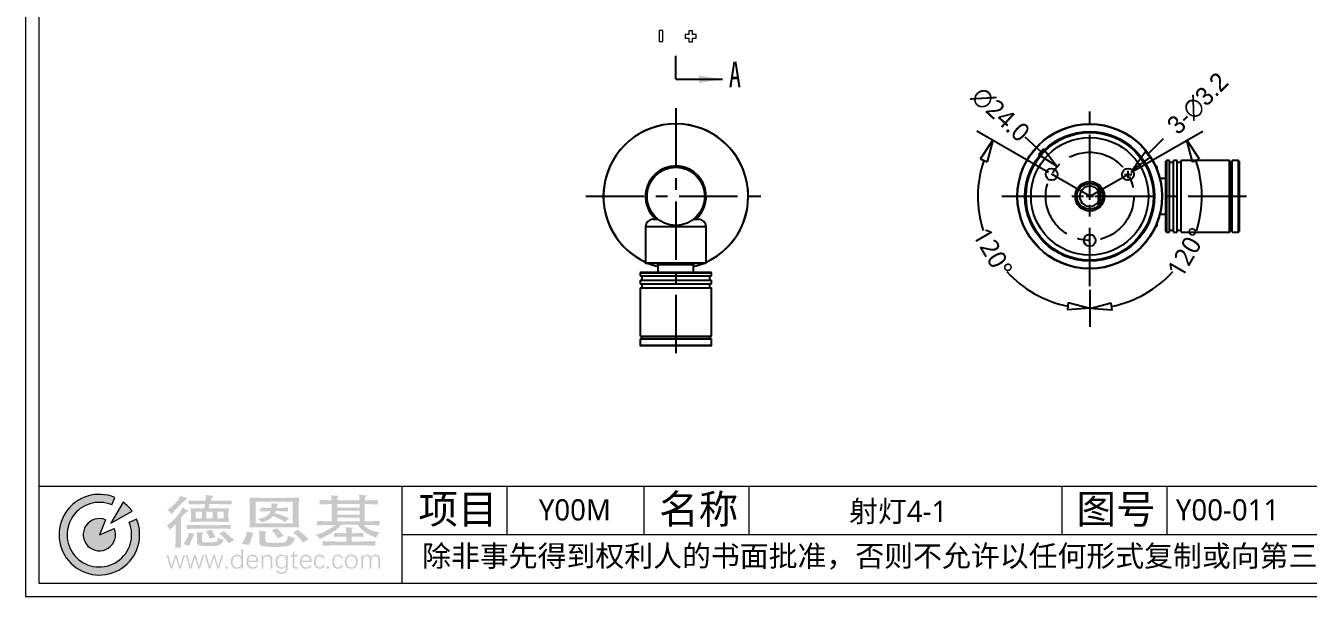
# Model space of a CAD drawing. Header units: millimetres. Extents: x 1051 to 2391, y -75 to 375.
# Drawn here: x 1050.7 to 1400.2, y -75.5 to 79.9 of the extents above; entities that cross this region are included whole.
import ezdxf

# ---------------------------------------------------------------- set-up
doc = ezdxf.new("R2010")
doc.units = ezdxf.units.MM
doc.linetypes.add('CENTER', pattern=[50.8, 31.75, -6.35, 6.35, -6.35])
doc.layers.get('0').update_dxf_attribs({"color": 8, "lineweight": 30})
doc.layers.get('Defpoints').update_dxf_attribs({"color": 6, "lineweight": 9})
for name, color, linetype, lineweight in [('Cable', 140, 'Continuous', 30), ('CenterLine', 1, 'CENTER', 9), ('Dimension', 136, 'Continuous', 9), ('SolidLine', 7, 'Continuous', 30)]:
    doc.layers.add(name, color=color, linetype=linetype, lineweight=lineweight)
doc.styles.add('SLDTEXTSTYLE5', font='TXT', dxfattribs={"width": 0.7})
doc.styles.get("Standard").update_dxf_attribs({"font": ''})
doc.styles.add('微软雅黑-Light', font='')
doc.styles.get('Standard').set_extended_font_data('Microsoft YaHei Light')
doc.styles.get('微软雅黑-Light').set_extended_font_data('Microsoft YaHei Light')
doc.dimstyles.new('DENGTECx1.5', dxfattribs={"dimtxt": 5, "dimasz": 6, "dimexe": 5, "dimexo": 1, "dimgap": 0.5, "dimtad": 0, "dimdec": 1, "dimzin": 0, "dimdsep": 46, "dimtxsty": 'Standard', "dimblk": 'CLOSEDBLANK', "dimcen": 1, "dimadec": 0, "dimazin": 3, "dimtfac": 1, "dimtdec": 1, "dimtofl": 0, "dimtmove": 0, "dimatfit": 3, "dimldrblk": 'CLOSEDBLANK', "dimfxl": 1, "dimtolj": 1, "dimtzin": 0, "dimarcsym": 0})

# ---------------------------------------------------------------- blocks, each defined once
blk = doc.blocks.new('LOGO_CN')
at = {"layer": 'Cable'}
h = blk.add_hatch(color=136, dxfattribs=at)
h.paths.add_polyline_path([(8.97, 6.5, 0.079193), (6.5, 8.97), (3.13, 3.13)], flags=17)
h.paths.add_polyline_path([(1.7, 4.1, 5.027339), (4.1, 1.7), (0, 0)], flags=17)
h.paths.add_polyline_path([(4.24, 10.24, 5.027339), (10.24, 4.24), (8.19, 3.39, -5.027339), (3.39, 8.19)])
at = {"layer": 'Cable', "lineweight": 0}
h = blk.add_hatch(color=136, dxfattribs=at)
edge = h.paths.add_edge_path()
edge.add_spline(control_points=[(21.94, 7.86), (21.17, 7.09), (20.24, 6.15), (19.81, 5.68), (19.51, 6.2), (19.22, 6.49), (18.7, 6.76), (20.4, 7.89), (21.84, 9.52), (22.22, 10.71), (22.83, 10.44), (23.58, 10.18), (23.95, 10.1), (24.33, 10.02), (24.29, 9.94), (23.99, 9.8), (23.85, 9.73), (23.66, 9.57), (21.94, 7.86)], knot_values=[0, 0, 0, 0, 1, 1, 1, 2, 2, 2, 3, 3, 3, 4, 4, 4, 5, 5, 5, 6, 6, 6, 6], degree=3, periodic=0)
h = blk.add_hatch(color=136, dxfattribs=at)
h.paths.add_polyline_path([(32.4, 6.3), (32.4, 4.46), (34.13, 4.46), (34.13, 6.3)], flags=16)
h.paths.add_polyline_path([(29.42, 6.3), (29.42, 4.46), (31.13, 4.46), (31.13, 6.3)], flags=16)
h.paths.add_polyline_path([(26.46, 6.3), (26.46, 4.46), (28.19, 4.46), (28.19, 6.3)], flags=16)
edge = h.paths.add_edge_path()
edge.add_spline(control_points=[(30.05, 7.2), (32.77, 7.18), (33.44, 7.2), (35.55, 7.3), (35.49, 6.67), (35.47, 5.97), (35.47, 5.38), (35.47, 4.78), (35.49, 4.09), (35.55, 3.46), (33.5, 3.56), (32.91, 3.56), (30.32, 3.56), (27.72, 3.56), (27.13, 3.56), (25.08, 3.46), (25.14, 4.09), (25.16, 4.78), (25.16, 5.38), (25.16, 5.97), (25.14, 6.67), (25.08, 7.3), (26.64, 7.22), (27.35, 7.2), (28.75, 7.2), (28.86, 7.62), (28.96, 8.02), (29.02, 8.39), (26.48, 8.38), (25.53, 8.34), (24.52, 8.3), (24.52, 8.3), (24.52, 9.42), (24.52, 9.42), (25.51, 9.36), (26.46, 9.34), (29.16, 9.33), (29.22, 10.01), (29.22, 10.57), (29.12, 10.97), (29.81, 10.81), (30.64, 10.7), (31.02, 10.71), (31.41, 10.73), (31.49, 10.6), (31.15, 10.42), (30.98, 10.34), (30.88, 10.17), (30.62, 9.33), (34.11, 9.33), (35.22, 9.34), (36.32, 9.39), (36.32, 9.39), (36.32, 8.3), (36.32, 8.3), (35.2, 8.36), (34.05, 8.39), (30.32, 8.39), (30.19, 7.94), (30.11, 7.57), (30.05, 7.2)], knot_values=[0, 0, 0, 0, 1, 1, 1, 2, 2, 2, 3, 3, 3, 4, 4, 4, 5, 5, 5, 6, 6, 6, 7, 7, 7, 8, 8, 8, 9, 9, 9, 10, 10, 10, 11, 11, 11, 12, 12, 12, 13, 13, 13, 14, 14, 14, 15, 15, 15, 16, 16, 16, 17, 17, 17, 18, 18, 18, 19, 19, 19, 20, 20, 20, 20], degree=3, periodic=0)
h.paths.add_polyline_path([(53.07, 9.05), (42.99, 9.05), (42.99, 3.09), (53.07, 3.09)], flags=16)
edge = h.paths.add_edge_path()
edge.add_spline(control_points=[(47.96, 2.04), (44.59, 2.04), (42.62, 2.02), (41.23, 1.99), (41.31, 2.48), (41.33, 3.07), (41.33, 3.73), (41.33, 3.73), (41.33, 8.44), (41.33, 8.44), (41.33, 9.12), (41.31, 9.7), (41.23, 10.2), (42.49, 10.13), (45.36, 10.1), (47.92, 10.1), (50.62, 10.1), (53.8, 10.15), (54.9, 10.2), (54.83, 9.7), (54.79, 9.09), (54.79, 8.44), (54.79, 8.44), (54.79, 3.72), (54.79, 3.72), (54.79, 2.96), (54.83, 2.46), (54.9, 1.98), (53.46, 2.02), (50.8, 2.04), (47.96, 2.04)], knot_values=[0, 0, 0, 0, 1, 1, 1, 2, 2, 2, 3, 3, 3, 4, 4, 4, 5, 5, 5, 6, 6, 6, 7, 7, 7, 8, 8, 8, 9, 9, 9, 10, 10, 10, 10], degree=3, periodic=0)
h.paths.add_polyline_path([(65.36, 3.65), (71.48, 3.65), (71.48, 4.7), (65.36, 4.7)], flags=17)
h.paths.add_polyline_path([(65.36, 6.6), (65.36, 5.52), (71.48, 5.52), (71.48, 6.6)], flags=17)
h.paths.add_polyline_path([(71.48, 7.43), (71.48, 8.41), (65.36, 8.41), (65.36, 7.43)], flags=17)
edge = h.paths.add_edge_path()
edge.add_spline(control_points=[(60.55, -1.17), (60.33, -0.65), (59.86, -0.26), (59.24, -0.09), (61.28, 0.4), (63.07, 1.35), (64.95, 2.7), (62.12, 2.69), (60.96, 2.62), (59.84, 2.54), (59.84, 2.54), (59.84, 3.8), (59.84, 3.8), (61.12, 3.72), (62.46, 3.67), (63.86, 3.65), (63.86, 3.65), (63.86, 8.41), (63.86, 8.41), (62.72, 8.39), (61.61, 8.36), (60.55, 8.28), (60.55, 8.28), (60.55, 9.57), (60.55, 9.57), (61.61, 9.51), (62.7, 9.46), (63.84, 9.42), (63.82, 10.05), (63.76, 10.44), (63.64, 10.81), (64.26, 10.71), (64.85, 10.67), (65.42, 10.68), (65.72, 10.7), (65.79, 10.57), (65.58, 10.42), (65.4, 10.28), (65.36, 10.1), (65.36, 9.76), (65.36, 9.76), (65.36, 9.42), (65.36, 9.42), (65.36, 9.42), (71.47, 9.42), (71.47, 9.42), (71.47, 10.18), (71.4, 10.68), (71.32, 10.99), (71.97, 10.89), (72.62, 10.84), (73.19, 10.84), (73.49, 10.84), (73.55, 10.71), (73.35, 10.57), (73.03, 10.38), (72.94, 10.18), (72.94, 9.91), (72.94, 9.91), (72.94, 9.42), (72.94, 9.42), (74.18, 9.44), (75.38, 9.49), (76.51, 9.57), (76.51, 9.57), (76.51, 8.28), (76.51, 8.28), (75.38, 8.36), (74.18, 8.39), (72.94, 8.41), (72.94, 8.41), (72.94, 3.65), (72.94, 3.65), (74.36, 3.67), (75.74, 3.73), (77.04, 3.8), (77.04, 3.8), (77.04, 2.54), (77.04, 2.54), (76.03, 2.62), (74.97, 2.67), (72.56, 2.7), (73.53, 1.64), (74.75, 0.96), (77.1, 0.59), (76.54, 0.19), (76.17, -0.33), (76.07, -0.91), (73.9, 0.01), (71.71, 1.27), (71.08, 2.72), (71.08, 2.72), (66.5, 2.72), (66.5, 2.72), (65.56, 1.48), (63.25, -0.02), (60.55, -1.17)], knot_values=[0, 0, 0, 0, 1, 1, 1, 2, 2, 2, 3, 3, 3, 4, 4, 4, 5, 5, 5, 6, 6, 6, 7, 7, 7, 8, 8, 8, 9, 9, 9, 10, 10, 10, 11, 11, 11, 12, 12, 12, 13, 13, 13, 14, 14, 14, 15, 15, 15, 16, 16, 16, 17, 17, 17, 18, 18, 18, 19, 19, 19, 20, 20, 20, 21, 21, 21, 22, 22, 22, 23, 23, 23, 24, 24, 24, 25, 25, 25, 26, 26, 26, 27, 27, 27, 28, 28, 28, 29, 29, 29, 30, 30, 30, 31, 31, 31, 32, 32, 32, 32], degree=3, periodic=0)
h = blk.add_hatch(color=136, dxfattribs=at)
edge = h.paths.add_edge_path()
edge.add_spline(control_points=[(22.45, -3.54), (22.45, -3.54), (20.78, -3.54), (20.78, -3.54), (20.93, -2.63), (20.97, -1.88), (20.97, -0.94), (20.97, -0.94), (20.97, 2.96), (20.97, 2.96), (20.38, 2.27), (19.89, 1.8), (19.41, 1.33), (19.22, 1.75), (18.84, 2.27), (18.49, 2.54), (19.55, 3.15), (20.78, 4.36), (21.39, 5.14), (22.08, 6.02), (22.51, 6.7), (22.83, 7.52), (23.28, 7.17), (23.81, 6.88), (24.31, 6.73), (24.6, 6.65), (24.64, 6.47), (24.27, 6.39), (24.05, 6.35), (23.68, 6.09), (22.45, 4.65), (22.45, 4.65), (22.45, -3.54), (22.45, -3.54)], knot_values=[0, 0, 0, 0, 1, 1, 1, 2, 2, 2, 3, 3, 3, 4, 4, 4, 5, 5, 5, 6, 6, 6, 7, 7, 7, 8, 8, 8, 9, 9, 9, 10, 10, 10, 11, 11, 11, 11], degree=3, periodic=0)
h = blk.add_hatch(color=136, dxfattribs=at)
edge = h.paths.add_edge_path()
edge.add_spline(control_points=[(30.13, -3.13), (27.15, -3.13), (26.81, -2.86), (26.81, -1.86), (26.81, -1.86), (26.81, -0.18), (26.81, -0.18), (26.81, 0.17), (26.79, 0.45), (26.75, 0.74), (27.29, 0.62), (27.84, 0.59), (28.31, 0.61), (28.57, 0.62), (28.63, 0.56), (28.33, 0.25), (28.29, 0.22), (28.19, -0.1), (28.19, -0.34), (28.19, -0.34), (28.19, -1.57), (28.19, -1.57), (28.19, -2.02), (28.41, -2.13), (30.15, -2.13), (32.32, -2.13), (32.57, -2.01), (32.65, -0.76), (33.03, -1.15), (33.52, -1.3), (34.19, -1.34), (33.58, -2.84), (33.05, -3.13), (30.13, -3.13)], knot_values=[0, 0, 0, 0, 1, 1, 1, 2, 2, 2, 3, 3, 3, 4, 4, 4, 5, 5, 5, 6, 6, 6, 7, 7, 7, 8, 8, 8, 9, 9, 9, 10, 10, 10, 11, 11, 11, 11], degree=3, periodic=0)
edge = h.paths.add_edge_path()
edge.add_spline(control_points=[(30.23, -1.12), (30.07, -0.34), (29.67, 0.48), (29.24, 0.99), (29.24, 0.99), (30.86, 1.36), (30.86, 1.36), (31.11, 0.72), (31.35, 0.24), (31.92, -0.64), (31.92, -0.64), (30.23, -1.12), (30.23, -1.12)], knot_values=[0, 0, 0, 0, 1, 1, 1, 2, 2, 2, 3, 3, 3, 4, 4, 4, 4], degree=3, periodic=0)
edge = h.paths.add_edge_path()
edge.add_spline(control_points=[(35.53, -2.39), (35.06, -1.6), (33.72, -0.2), (32.95, 0.28), (32.95, 0.28), (34.25, 1.03), (34.25, 1.03), (34.98, 0.28), (35.97, -0.57), (37.13, -1.41), (37.13, -1.41), (35.53, -2.39), (35.53, -2.39)], knot_values=[0, 0, 0, 0, 1, 1, 1, 2, 2, 2, 3, 3, 3, 4, 4, 4, 4], degree=3, periodic=0)
edge = h.paths.add_edge_path()
edge.add_spline(control_points=[(36.04, 1.57), (34.88, 1.64), (33.74, 1.67), (29.99, 1.67), (26.24, 1.67), (25.2, 1.64), (24.03, 1.57), (24.03, 1.57), (24.03, 2.7), (24.03, 2.7), (25.18, 2.64), (26.26, 2.61), (30.01, 2.61), (33.76, 2.61), (34.9, 2.62), (36.04, 2.67), (36.04, 2.67), (36.04, 1.57), (36.04, 1.57)], knot_values=[0, 0, 0, 0, 1, 1, 1, 2, 2, 2, 3, 3, 3, 4, 4, 4, 5, 5, 5, 6, 6, 6, 6], degree=3, periodic=0)
edge = h.paths.add_edge_path()
edge.add_spline(control_points=[(24.76, -3.04), (24.76, -3.04), (23.06, -2.54), (23.06, -2.54), (23.83, -1.68), (24.43, -0.44), (24.64, 0.49), (24.64, 0.49), (26.1, 0.28), (26.1, 0.28), (25.53, -0.97), (25, -2.26), (24.76, -3.04)], knot_values=[0, 0, 0, 0, 1, 1, 1, 2, 2, 2, 3, 3, 3, 4, 4, 4, 4], degree=3, periodic=0)
edge = h.paths.add_edge_path()
edge.add_spline(control_points=[(41.11, -2.83), (41.11, -2.83), (39.08, -2.5), (39.08, -2.5), (39.83, -1.57), (40.27, -0.57), (40.52, 0.82), (40.52, 0.82), (42.28, 0.49), (42.28, 0.49), (41.89, -0.8), (41.55, -1.8), (41.11, -2.83)], knot_values=[0, 0, 0, 0, 1, 1, 1, 2, 2, 2, 3, 3, 3, 4, 4, 4, 4], degree=3, periodic=0)
edge = h.paths.add_edge_path()
edge.add_spline(control_points=[(50.94, -3.26), (49.7, -3.38), (46.22, -3.41), (45.08, -3.18), (44.17, -3), (43.95, -2.76), (43.95, -1.68), (43.95, -1.68), (43.95, -0.09), (43.95, -0.09), (43.95, 0.61), (43.92, 0.8), (43.82, 1.12), (44.53, 0.99), (45.12, 0.91), (45.65, 0.94), (46.01, 0.98), (46.05, 0.93), (45.81, 0.7), (45.63, 0.53), (45.61, 0.28), (45.61, 0.04), (45.61, 0.04), (45.61, -1.18), (45.61, -1.18), (45.61, -1.89), (45.73, -2.09), (46.34, -2.17), (47.15, -2.26), (49.24, -2.33), (50.62, -2.1), (51.33, -1.99), (51.61, -1.75), (51.81, -0.15), (52.34, -0.59), (52.95, -0.8), (53.72, -0.92), (53.01, -2.94), (52.28, -3.13), (50.94, -3.26)], knot_values=[0, 0, 0, 0, 1, 1, 1, 2, 2, 2, 3, 3, 3, 4, 4, 4, 5, 5, 5, 6, 6, 6, 7, 7, 7, 8, 8, 8, 9, 9, 9, 10, 10, 10, 11, 11, 11, 12, 12, 12, 13, 13, 13, 13], degree=3, periodic=0)
edge = h.paths.add_edge_path()
edge.add_spline(control_points=[(48.99, -0.99), (48.61, -0.17), (48.1, 0.54), (47.31, 1.24), (47.31, 1.24), (48.87, 1.75), (48.87, 1.75), (49.46, 1.14), (50.11, 0.38), (50.66, -0.34), (50.66, -0.34), (48.99, -0.99), (48.99, -0.99)], knot_values=[0, 0, 0, 0, 1, 1, 1, 2, 2, 2, 3, 3, 3, 4, 4, 4, 4], degree=3, periodic=0)
edge = h.paths.add_edge_path()
edge.add_spline(control_points=[(55.95, -2.15), (55.08, -0.99), (54.39, -0.3), (53.23, 0.59), (53.23, 0.59), (54.51, 1.36), (54.51, 1.36), (55.67, 0.49), (56.58, -0.28), (57.55, -1.2), (57.55, -1.2), (55.95, -2.15), (55.95, -2.15)], knot_values=[0, 0, 0, 0, 1, 1, 1, 2, 2, 2, 3, 3, 3, 4, 4, 4, 4], degree=3, periodic=0)
edge = h.paths.add_edge_path()
edge.add_spline(control_points=[(44.27, 6.36), (44.27, 6.36), (44.27, 7.44), (44.27, 7.44), (45.06, 7.39), (45.91, 7.36), (47.21, 7.34), (47.29, 7.83), (47.31, 8.3), (47.29, 8.67), (47.84, 8.57), (48.51, 8.51), (48.97, 8.54), (49.2, 8.55), (49.22, 8.51), (49.03, 8.34), (48.93, 8.26), (48.83, 7.88), (48.71, 7.34), (50.11, 7.36), (50.98, 7.38), (51.85, 7.44), (51.85, 7.44), (51.85, 6.36), (51.85, 6.36), (50.96, 6.44), (50.01, 6.47), (48.47, 6.47), (48.41, 6.28), (48.33, 6.09), (48.24, 5.91), (49.66, 5.49), (50.78, 5.12), (52.16, 4.52), (52.16, 4.52), (51.02, 3.46), (51.02, 3.46), (49.89, 4.19), (48.93, 4.65), (47.72, 5.12), (47.13, 4.39), (46.19, 3.85), (44.65, 3.35), (44.39, 3.72), (44.07, 3.99), (43.54, 4.33), (45.67, 4.72), (46.64, 5.31), (47.03, 6.47), (45.83, 6.46), (45.02, 6.43), (44.27, 6.36)], knot_values=[0, 0, 0, 0, 1, 1, 1, 2, 2, 2, 3, 3, 3, 4, 4, 4, 5, 5, 5, 6, 6, 6, 7, 7, 7, 8, 8, 8, 9, 9, 9, 10, 10, 10, 11, 11, 11, 12, 12, 12, 13, 13, 13, 14, 14, 14, 15, 15, 15, 16, 16, 16, 17, 17, 17, 17], degree=3, periodic=0)
edge = h.paths.add_edge_path()
edge.add_spline(control_points=[(72.56, 0.51), (72.56, 0.51), (72.56, -0.64), (72.56, -0.64), (71.73, -0.57), (70.71, -0.52), (69.28, -0.52), (69.28, -0.52), (69.28, -1.89), (69.28, -1.89), (72.16, -1.89), (74.22, -1.84), (75.81, -1.76), (75.81, -1.76), (75.81, -3.04), (75.81, -3.04), (74.1, -2.96), (71.83, -2.91), (68.59, -2.91), (65.34, -2.91), (63.05, -2.96), (61.37, -3.04), (61.37, -3.04), (61.37, -1.76), (61.37, -1.76), (62.95, -1.84), (64.99, -1.89), (67.83, -1.89), (67.83, -1.89), (67.83, -0.51), (67.83, -0.51), (66.37, -0.52), (65.36, -0.57), (64.51, -0.64), (64.51, -0.64), (64.51, 0.51), (64.51, 0.51), (65.38, 0.45), (66.37, 0.41), (67.83, 0.4), (67.83, 1.01), (67.77, 1.64), (67.67, 2.04), (68.26, 1.98), (68.75, 1.94), (69.46, 1.94), (69.78, 1.94), (69.82, 1.85), (69.54, 1.69), (69.37, 1.59), (69.28, 1.32), (69.28, 1.12), (69.28, 1.12), (69.28, 0.4), (69.28, 0.4), (70.71, 0.41), (71.73, 0.45), (72.56, 0.51)], knot_values=[0, 0, 0, 0, 1, 1, 1, 2, 2, 2, 3, 3, 3, 4, 4, 4, 5, 5, 5, 6, 6, 6, 7, 7, 7, 8, 8, 8, 9, 9, 9, 10, 10, 10, 11, 11, 11, 12, 12, 12, 13, 13, 13, 14, 14, 14, 15, 15, 15, 16, 16, 16, 17, 17, 17, 18, 18, 18, 19, 19, 19, 19], degree=3, periodic=0)
at = {"layer": 'Cable'}
h = blk.add_hatch(color=136, dxfattribs=at)
h.dxf.hatch_style = 1
h.paths.add_polyline_path([(73.59, -5.49), (73.5, -5.49), (73.16, -5.54), (72.87, -5.68), (72.81, -5.72), (73.45, -5.87), (73.54, -5.88), (73.87, -5.96), (74.1, -6.16), (74.21, -6.38), (74.68, -6.32), (74.67, -6.28), (74.54, -5.96), (74.33, -5.71), (74.25, -5.65), (73.95, -5.53)])
h.paths.add_polyline_path([(75.92, -5.49), (75.63, -5.51), (75.33, -5.61), (75.07, -5.78), (74.87, -6.01), (74.7, -6.32), (74.68, -6.32), (74.21, -6.38), (74.28, -6.7), (74.3, -7.11), (74.3, -9.29), (74.76, -9.29), (74.76, -7.15), (74.79, -6.83), (74.88, -6.51), (75.04, -6.23), (75.17, -6.09), (75.44, -5.93), (75.78, -5.87), (76.81, -5.85), (76.59, -5.65), (76.29, -5.53)])
h.paths.add_polyline_path([(72.35, -5.56), (71.93, -5.56), (71.94, -5.73), (71.96, -6.08), (71.96, -6.4), (72.4, -6.27), (72.4, -6.25), (72.38, -5.91)])
h.paths.add_polyline_path([(72.81, -5.72), (72.59, -5.96), (72.41, -6.27), (72.4, -6.27), (71.96, -6.4), (71.96, -9.29), (72.43, -9.29), (72.43, -7.19), (72.43, -7.19), (72.46, -6.82), (72.55, -6.5), (72.71, -6.24), (72.84, -6.1), (73.12, -5.93), (73.45, -5.87)])
h.paths.add_polyline_path([(76.81, -5.85), (75.78, -5.87), (75.88, -5.88), (76.21, -5.96), (76.44, -6.16), (76.55, -6.37), (76.61, -6.7), (76.64, -7.11), (76.64, -9.29), (77.1, -9.29), (77.1, -7), (77.1, -6.75), (77.05, -6.38), (76.95, -6.08)])
h.paths.add_polyline_path([(69.21, -5.49), (69.07, -5.49), (68.72, -5.54), (68.4, -5.64), (68.13, -5.79), (69.22, -5.87), (69.31, -5.88), (69.66, -5.93), (69.95, -6.06), (70.18, -6.26), (70.29, -6.41), (70.41, -6.69), (70.48, -7.03), (70.51, -7.42), (70.49, -7.69), (70.44, -8.04), (70.33, -8.34), (70.17, -8.59), (70.11, -8.66), (69.85, -8.84), (69.55, -8.95), (69.18, -8.98), (70.29, -9.06), (70.52, -8.85), (70.63, -8.71), (70.79, -8.45), (70.9, -8.14), (70.97, -7.8), (70.99, -7.42), (70.99, -7.19), (70.94, -6.82), (70.85, -6.5), (70.71, -6.22), (70.54, -5.98), (70.46, -5.9), (70.21, -5.72), (69.92, -5.59), (69.59, -5.51)])
h.paths.add_polyline_path([(68.13, -5.79), (67.89, -6), (67.78, -6.13), (67.62, -6.4), (67.51, -6.7), (67.44, -7.04), (67.42, -7.42), (67.42, -7.64), (67.47, -7.99), (67.57, -8.31), (67.71, -8.6), (67.89, -8.84), (67.96, -8.92), (68.21, -9.12), (68.5, -9.25), (68.82, -9.34), (69.19, -9.37), (69.34, -9.36), (69.7, -9.32), (70.01, -9.21), (70.29, -9.06), (69.18, -8.98), (69.1, -8.98), (68.76, -8.93), (68.47, -8.79), (68.24, -8.57), (68.13, -8.43), (68.01, -8.14), (67.93, -7.81), (67.91, -7.42), (67.91, -7.17), (67.97, -6.82), (68.08, -6.52), (68.24, -6.27), (68.3, -6.2), (68.55, -6.02), (68.86, -5.91), (69.22, -5.87)])
h.paths.add_polyline_path([(65.58, -5.49), (65.25, -5.52), (64.93, -5.61), (64.66, -5.77), (65.58, -5.87), (65.88, -5.91), (66.16, -6.03), (66.32, -6.21), (66.45, -6.55), (66.93, -6.49), (66.87, -6.25), (66.72, -5.95), (66.5, -5.73), (66.28, -5.61), (65.96, -5.52)])
h.paths.add_polyline_path([(64.66, -5.77), (64.43, -6), (64.34, -6.12), (64.2, -6.39), (64.1, -6.7), (64.04, -7.05), (64.02, -7.44), (64.03, -7.64), (64.07, -8.01), (64.14, -8.34), (64.26, -8.63), (64.41, -8.87), (64.6, -9.07), (65.56, -8.98), (65.3, -8.96), (65.05, -8.86), (64.85, -8.71), (64.7, -8.48), (64.59, -8.2), (64.52, -7.84), (64.5, -7.42), (64.52, -7.03), (64.58, -6.68), (64.69, -6.39), (64.85, -6.16), (65.05, -6), (65.29, -5.91), (65.58, -5.87)])
h.paths.add_polyline_path([(66.47, -8.27), (66.46, -8.28), (66.36, -8.59), (66.17, -8.81), (65.9, -8.94), (65.56, -8.98), (64.6, -9.07), (64.87, -9.23), (65.18, -9.33), (65.54, -9.37), (65.91, -9.34), (66.23, -9.25), (66.48, -9.11), (66.69, -8.91), (66.83, -8.65), (66.93, -8.34)])
h.paths.add_polyline_path([(62.57, -9.29), (62.57, -8.66), (63.1, -8.66), (63.1, -9.29)])
h.paths.add_polyline_path([(60.54, -5.49), (60.21, -5.52), (59.89, -5.61), (59.62, -5.77), (60.54, -5.87), (60.84, -5.91), (61.12, -6.03), (61.28, -6.21), (61.4, -6.55), (61.89, -6.49), (61.83, -6.25), (61.68, -5.95), (61.46, -5.73), (61.23, -5.61), (60.91, -5.52)])
h.paths.add_polyline_path([(59.62, -5.77), (59.39, -6), (59.3, -6.12), (59.16, -6.39), (59.06, -6.7), (59, -7.05), (58.98, -7.44), (58.99, -7.64), (59.02, -8.01), (59.1, -8.34), (59.22, -8.63), (59.37, -8.87), (59.56, -9.07), (60.51, -8.98), (60.26, -8.96), (60.01, -8.86), (59.81, -8.71), (59.66, -8.48), (59.54, -8.2), (59.48, -7.84), (59.46, -7.42), (59.47, -7.03), (59.54, -6.68), (59.65, -6.39), (59.81, -6.16), (60.01, -6), (60.25, -5.91), (60.54, -5.87)])
h.paths.add_polyline_path([(61.42, -8.27), (61.42, -8.28), (61.32, -8.59), (61.13, -8.81), (60.86, -8.94), (60.51, -8.98), (59.56, -9.07), (59.83, -9.23), (60.14, -9.33), (60.5, -9.37), (60.51, -9.37), (60.87, -9.34), (61.18, -9.25), (61.44, -9.11), (61.65, -8.91), (61.79, -8.65), (61.89, -8.34)])
h.paths.add_polyline_path([(56.76, -5.49), (56.53, -5.5), (56.2, -5.57), (55.9, -5.71), (55.74, -5.82), (56.74, -5.87), (56.77, -5.87), (57.08, -5.91), (57.33, -6.02), (57.54, -6.2), (57.69, -6.44), (57.79, -6.76), (57.84, -7.14), (55.62, -7.14), (58.32, -7.21), (58.28, -6.84), (58.21, -6.51), (58.09, -6.22), (57.93, -5.98), (57.71, -5.77), (57.44, -5.61), (57.12, -5.52)])
h.paths.add_polyline_path([(55.74, -5.82), (55.51, -6.06), (55.33, -6.36), (55.31, -6.4), (55.21, -6.69), (55.15, -7.03), (55.13, -7.4), (55.14, -7.64), (55.18, -8.01), (55.26, -8.34), (55.39, -8.62), (55.55, -8.86), (55.58, -8.89), (55.81, -9.1), (56.08, -9.25), (56.41, -9.34), (56.77, -9.37), (57, -9.36), (57.34, -9.29), (57.63, -9.17), (57.81, -9.06), (56.79, -8.98), (56.45, -8.94), (56.16, -8.81), (55.92, -8.59), (55.85, -8.49), (55.72, -8.21), (55.64, -7.88), (55.61, -7.5), (58.33, -7.5), (58.33, -7.38), (58.32, -7.21), (55.62, -7.14), (55.62, -7.13), (55.67, -6.75), (55.78, -6.44), (55.94, -6.19), (56.1, -6.05), (56.39, -5.92), (56.74, -5.87)])
h.paths.add_polyline_path([(57.88, -8.32), (57.87, -8.33), (57.66, -8.63), (57.42, -8.83), (57.14, -8.94), (56.79, -8.98), (57.81, -9.06), (58.05, -8.83), (58.25, -8.52)], flags=17)
h.paths.add_polyline_path([(53.57, -4.7), (53.23, -4.7), (53.1, -5.56), (52.55, -5.56), (52.55, -5.95), (53.1, -5.95), (53.1, -8.5), (53.1, -8.52), (53.15, -8.88), (53.31, -9.14), (54.05, -8.97), (53.94, -8.97), (53.67, -8.83), (53.63, -8.76), (53.57, -8.41), (53.57, -5.95), (54.56, -5.95), (54.56, -5.56), (53.57, -5.56)])
h.paths.add_polyline_path([(54.6, -8.91), (54.37, -8.95), (54.05, -8.97), (53.31, -9.14), (53.57, -9.3), (53.92, -9.35), (54.27, -9.33), (54.6, -9.27)])
h.paths.add_polyline_path([(50.02, -5.49), (49.66, -5.52), (49.35, -5.62), (49.08, -5.78), (48.85, -6.01), (48.76, -6.12), (48.62, -6.39), (48.52, -6.7), (48.45, -7.05), (48.44, -7.44), (48.44, -7.6), (48.47, -7.97), (48.55, -8.3), (48.67, -8.59), (48.84, -8.84), (49.02, -9.04), (50.1, -8.97), (50.09, -8.97), (49.74, -8.92), (49.45, -8.79), (49.22, -8.57), (49.13, -8.45), (49.01, -8.16), (48.94, -7.83), (48.92, -7.44), (48.93, -7.19), (48.98, -6.83), (49.08, -6.53), (49.22, -6.28), (49.24, -6.25), (49.48, -6.04), (49.77, -5.91), (50.12, -5.87), (50.94, -5.78), (50.68, -5.62), (50.37, -5.52)])
h.paths.add_polyline_path([(51.8, -5.56), (51.36, -5.56), (51.33, -5.95), (51.32, -6.24), (51.31, -6.24), (51.01, -6.27), (51.1, -6.4), (51.22, -6.68), (51.29, -7.02), (51.32, -7.41), (51.31, -7.65), (51.25, -8.01), (51.15, -8.31), (51.01, -8.56), (51.32, -8.57), (51.32, -8.73), (51.31, -8.9), (51.31, -9.22), (51.31, -9.26), (51.27, -9.59), (51.17, -9.87), (51, -10.07), (50.77, -10.22), (50.47, -10.32), (50.11, -10.35), (51.12, -10.48), (51.35, -10.29), (51.48, -10.14), (51.64, -9.85), (51.74, -9.54), (51.77, -9.19), (51.77, -6.42), (51.78, -6.23), (51.78, -5.88)])
h.paths.add_polyline_path([(50.94, -5.78), (50.12, -5.87), (50.14, -5.87), (50.49, -5.92), (50.78, -6.05), (51.01, -6.27), (51.31, -6.24), (51.16, -6.01)], flags=17)
h.paths.add_polyline_path([(51.01, -8.56), (50.98, -8.59), (50.75, -8.8), (50.45, -8.92), (50.1, -8.97), (49.02, -9.04), (49.29, -9.21), (49.6, -9.32), (49.95, -9.35), (50.13, -9.34), (50.47, -9.28), (50.77, -9.16), (50.87, -9.09), (51.1, -8.87), (51.31, -8.57), (51.32, -8.57)])
h.paths.add_polyline_path([(49.04, -9.73), (48.58, -9.81), (48.58, -9.83), (48.69, -10.11), (48.86, -10.34), (49.09, -10.51), (49.37, -10.64), (49.71, -10.72), (50.1, -10.74), (50.14, -10.74), (50.52, -10.71), (50.84, -10.62), (51.12, -10.48), (50.11, -10.35), (50.04, -10.34), (49.66, -10.3), (49.38, -10.18), (49.17, -9.99)])
h.paths.add_polyline_path([(46.24, -5.49), (46.11, -5.49), (45.77, -5.55), (45.49, -5.68), (45.41, -5.73), (45.18, -5.96), (45, -6.27), (44.98, -6.27), (44.55, -6.4), (44.55, -9.29), (45.01, -9.29), (45.01, -7.25), (45.01, -7.18), (45.05, -6.82), (45.15, -6.5), (45.31, -6.25), (45.49, -6.06), (45.78, -5.92), (46.12, -5.87), (47.2, -5.86), (47.16, -5.82), (46.92, -5.63), (46.62, -5.53)])
h.paths.add_polyline_path([(44.93, -5.56), (44.52, -5.56), (44.52, -5.63), (44.54, -5.98), (44.54, -6.05), (44.55, -6.4), (44.98, -6.27)])
h.paths.add_polyline_path([(47.2, -5.86), (46.12, -5.87), (46.26, -5.88), (46.58, -5.97), (46.81, -6.17), (46.93, -6.38), (47.01, -6.7), (47.04, -7.11), (47.04, -9.29), (47.5, -9.29), (47.5, -7), (47.5, -6.76), (47.45, -6.4), (47.35, -6.1)])
h.paths.add_polyline_path([(42.08, -5.49), (41.85, -5.5), (41.52, -5.57), (41.23, -5.71), (41.06, -5.82), (42.06, -5.87), (42.09, -5.87), (42.4, -5.91), (42.66, -6.02), (42.86, -6.2), (43.02, -6.44), (43.12, -6.76), (43.16, -7.14), (40.94, -7.14), (43.65, -7.21), (43.61, -6.84), (43.53, -6.51), (43.41, -6.22), (43.25, -5.98), (43.04, -5.77), (42.77, -5.61), (42.45, -5.52)])
h.paths.add_polyline_path([(41.06, -5.82), (40.83, -6.06), (40.65, -6.36), (40.64, -6.4), (40.53, -6.69), (40.47, -7.03), (40.45, -7.4), (40.46, -7.64), (40.5, -8.01), (40.59, -8.34), (40.71, -8.62), (40.87, -8.86), (40.9, -8.89), (41.13, -9.1), (41.41, -9.25), (41.73, -9.34), (42.1, -9.37), (42.33, -9.36), (42.66, -9.29), (42.96, -9.17), (43.13, -9.06), (42.11, -8.98), (41.78, -8.94), (41.48, -8.81), (41.25, -8.59), (41.18, -8.49), (41.04, -8.21), (40.96, -7.88), (40.94, -7.5), (43.65, -7.5), (43.65, -7.38), (43.65, -7.21), (40.94, -7.14), (40.94, -7.13), (40.99, -6.75), (41.1, -6.44), (41.26, -6.19), (41.42, -6.05), (41.71, -5.92), (42.06, -5.87)])
h.paths.add_polyline_path([(43.2, -8.32), (43.19, -8.33), (42.99, -8.63), (42.75, -8.83), (42.46, -8.94), (42.11, -8.98), (43.13, -9.06), (43.37, -8.83), (43.57, -8.52)], flags=17)
h.paths.add_polyline_path([(39.48, -3.97), (39.01, -3.97), (39.01, -5.86), (39.03, -6.2), (39.01, -6.2), (38.72, -6.27), (38.81, -6.41), (38.93, -6.69), (39, -7.03), (39.02, -7.43), (39.01, -7.67), (38.96, -8.03), (38.86, -8.33), (38.71, -8.58), (39.03, -8.61), (39.03, -8.88), (39.06, -9.29), (39.51, -9.29), (39.5, -9.21), (39.48, -8.88), (39.48, -8.51)])
h.paths.add_polyline_path([(37.77, -5.49), (37.74, -5.49), (37.39, -5.53), (37.07, -5.63), (36.8, -5.79), (36.57, -6.01), (36.48, -6.13), (36.33, -6.4), (36.23, -6.71), (36.16, -7.05), (36.14, -7.44), (36.14, -7.63), (36.18, -8), (36.27, -8.33), (36.39, -8.61), (36.56, -8.86), (36.78, -9.08), (37.77, -8.98), (37.77, -8.98), (37.42, -8.94), (37.13, -8.8), (36.91, -8.58), (36.83, -8.44), (36.71, -8.16), (36.64, -7.82), (36.62, -7.43), (36.63, -7.2), (36.68, -6.85), (36.77, -6.54), (36.92, -6.28), (36.93, -6.26), (37.16, -6.05), (37.45, -5.91), (37.81, -5.87), (38.76, -5.85), (38.51, -5.65), (38.44, -5.62), (38.13, -5.52)])
h.paths.add_polyline_path([(38.76, -5.85), (37.81, -5.87), (37.84, -5.87), (38.2, -5.92), (38.49, -6.05), (38.72, -6.27), (39.01, -6.2), (38.97, -6.13)])
h.paths.add_polyline_path([(38.71, -8.58), (38.68, -8.63), (38.44, -8.83), (38.14, -8.94), (37.77, -8.98), (36.78, -9.08), (37.06, -9.24), (37.38, -9.33), (37.74, -9.37), (37.84, -9.37), (38.18, -9.31), (38.48, -9.19), (38.57, -9.13), (38.8, -8.91), (39.01, -8.61), (39.03, -8.61)])
h.paths.add_polyline_path([(34.69, -9.29), (34.69, -8.66), (35.22, -8.66), (35.22, -9.29)])
h.paths.add_polyline_path([(34.03, -5.56), (33.58, -5.56), (32.91, -7.87), (32.84, -8.12), (32.77, -8.4), (32.75, -8.48), (32.67, -8.83), (32.45, -9.29), (32.91, -9.29)])
h.paths.add_polyline_path([(31.7, -5.56), (31.5, -6.03), (31.53, -6.24), (31.61, -6.57), (31.72, -6.94), (32.45, -9.29), (32.67, -8.83), (32.67, -8.82), (32.6, -8.51), (32.51, -8.18), (32.4, -7.82)])
h.paths.add_polyline_path([(31.7, -5.56), (31.3, -5.56), (30.58, -7.84), (30.47, -8.21), (30.39, -8.45), (30.39, -8.49), (30.3, -8.83), (30.05, -9.29), (30.51, -9.29), (31.27, -6.92), (31.34, -6.68), (31.43, -6.34), (31.5, -6.03)])
h.paths.add_polyline_path([(29.43, -5.56), (28.98, -5.56), (30.05, -9.29), (30.3, -8.83), (30.26, -8.57), (30.18, -8.24), (30.08, -7.88)])
h.paths.add_polyline_path([(28.78, -5.56), (28.33, -5.56), (27.66, -7.87), (27.59, -8.12), (27.52, -8.4), (27.5, -8.48), (27.42, -8.83), (27.21, -9.29), (27.65, -9.29)])
h.paths.add_polyline_path([(26.45, -5.56), (26.25, -6.03), (26.28, -6.24), (26.36, -6.57), (26.47, -6.94), (27.21, -9.29), (27.42, -8.83), (27.42, -8.82), (27.35, -8.51), (27.26, -8.18), (27.16, -7.82)])
h.paths.add_polyline_path([(26.45, -5.56), (26.05, -5.56), (25.33, -7.84), (25.22, -8.21), (25.14, -8.45), (25.13, -8.49), (25.05, -8.83), (24.8, -9.29), (25.26, -9.29), (26.02, -6.92), (26.09, -6.68), (26.18, -6.34), (26.25, -6.03)])
h.paths.add_polyline_path([(24.18, -5.56), (23.73, -5.56), (24.8, -9.29), (25.05, -8.83), (25.01, -8.57), (24.93, -8.24), (24.83, -7.88)])
h.paths.add_polyline_path([(23.53, -5.56), (23.08, -5.56), (22.41, -7.87), (22.34, -8.12), (22.27, -8.4), (22.25, -8.48), (22.17, -8.83), (21.96, -9.29), (22.4, -9.29)])
h.paths.add_polyline_path([(21.2, -5.56), (21, -6.03), (21.03, -6.24), (21.11, -6.57), (21.22, -6.94), (21.96, -9.29), (22.17, -8.83), (22.17, -8.82), (22.1, -8.51), (22.01, -8.18), (21.91, -7.82)])
h.paths.add_polyline_path([(21.2, -5.56), (20.8, -5.56), (20.08, -7.84), (19.97, -8.21), (19.89, -8.45), (19.88, -8.49), (19.8, -8.83), (19.55, -9.29), (20.01, -9.29), (20.77, -6.92), (20.84, -6.68), (20.93, -6.34), (21, -6.03)])
h.paths.add_polyline_path([(18.93, -5.56), (18.48, -5.56), (19.55, -9.29), (19.8, -8.83), (19.76, -8.57), (19.68, -8.24), (19.58, -7.88)])
at = {"layer": 'Cable', "color": 136, "lineweight": 0}
for p, q in [((6.5, 8.97), (3.13, 3.13)), ((3.39, 8.19), (4.24, 10.24)), ((1.7, 4.1), (0, 0)), ((3.13, 3.13), (8.97, 6.5)), ((10.24, 4.24), (8.19, 3.39)), ((0, 0), (4.1, 1.7))]:
    blk.add_line(p, q, dxfattribs=at)
for radius, start, end in [(11.08, 67.5, 22.5), (8.87, 67.5, 22.5), (11.08, 35.9441, 54.0559), (4.43, 67.5, 22.5)]:
    blk.add_arc((0, 0), radius, start, end, dxfattribs=at)
blk = doc.blocks.new('_ClosedBlank')
at = {"color": 0, "linetype": 'ByBlock', "lineweight": -2}
for p, q in [((-1, 0.167), (0, 0)), ((-1, 0.167), (-1, -0.167)), ((0, 0), (-1, -0.167))]:
    blk.add_line(p, q, dxfattribs=at)
blk = doc.blocks.new('*D31')
at = {"layer": 'Defpoints', "color": 0, "lineweight": -3}
for p in [(1331.76, 41.55), (1349.45, 25.33)]:
    blk.add_point(p, dxfattribs=at)
at = {"layer": 'Dimension', "color": 0, "lineweight": -2}
for p, q in [((1322.91, 49.66), (1327.33, 45.6)), ((1339.6, 33.44), (1341.6, 33.44)), ((1340.6, 32.44), (1340.6, 34.44))]:
    blk.add_line(p, q, dxfattribs=at)
at = {"layer": 'Dimension', "color": 0, "lineweight": -2, "xscale": 6, "yscale": 6, "zscale": 6, "rotation": 317.4822043169436}
blk.add_blockref('_ClosedBlank', (1331.76, 41.55), dxfattribs=at)
at = {"layer": 'Dimension', "color": 0, "lineweight": -3, "insert": (1316.31, 55.72), "char_height": 5, "attachment_point": 5, "rotation": 317.4822}
blk.add_mtext('\\A1;∅24.0', dxfattribs=at)
blk = doc.blocks.new('*D32')
at = {"layer": 'Defpoints', "color": 0, "lineweight": -3}
for p in [(1352.15, 40.55), (1349.9, 38.27)]:
    blk.add_point(p, dxfattribs=at)
at = {"layer": 'Dimension', "color": 0, "lineweight": -2}
for p, q in [((1360.59, 49.08), (1356.37, 44.81)), ((1350.03, 39.41), (1352.03, 39.41)), ((1351.03, 38.41), (1351.03, 40.41))]:
    blk.add_line(p, q, dxfattribs=at)
at = {"layer": 'Dimension', "color": 0, "lineweight": -2, "xscale": 6, "yscale": 6, "zscale": 6, "rotation": 225.3389627707254}
blk.add_blockref('_ClosedBlank', (1352.15, 40.55), dxfattribs=at)
at = {"layer": 'Dimension', "color": 0, "lineweight": -3, "insert": (1370.06, 58.67), "char_height": 5, "attachment_point": 5, "rotation": 45.339}
blk.add_mtext('\\A1;{\\fGulim|b0|i0|c134|p0;3-\\fGulim|b0|i0|c129|p0;∅3.2}', dxfattribs=at)
blk = doc.blocks.new('*D33')
at = {"layer": 'Defpoints', "color": 0, "lineweight": -3}
for p in [(1340.6, 57.93), (1330.21, 39.44), (1340.6, 33.44), (1310.56, 28.14), (1340.6, 8.94)]:
    blk.add_point(p, dxfattribs=at)
at = {"layer": 'Dimension', "color": 0, "lineweight": -2}
for p, q in [((1329.34, 39.94), (1309.86, 51.19)), ((1340.6, 7.94), (1340.6, -2.06))]:
    blk.add_line(p, q, dxfattribs=at)
for start, end in [(161.2888, 197.828), (222.172, 258.7112)]:
    blk.add_arc((1340.6, 33.44), 30.5, start, end, dxfattribs=at)
at = {"layer": 'Dimension', "color": 0, "lineweight": -2, "xscale": 6, "yscale": 6, "zscale": 6}
for p, rotation in [((1314.19, 48.69), 65.64441371951006), ((1340.6, 2.94), 354.3555862804899)]:
    blk.add_blockref('_ClosedBlank', p, dxfattribs=dict(at, rotation=rotation))
at = {"layer": 'Dimension', "color": 0, "lineweight": -3, "insert": (1314.19, 18.19), "char_height": 5, "attachment_point": 5, "rotation": 300}
blk.add_mtext('\\A1;120°', dxfattribs=at)
blk = doc.blocks.new('*D34')
at = {"layer": 'Defpoints', "color": 0, "lineweight": -3}
for p in [(1340.6, 57.93), (1350.94, 39.41), (1340.6, 33.44), (1340.6, 8.94), (1360.24, 10.04)]:
    blk.add_point(p, dxfattribs=at)
at = {"layer": 'Dimension', "color": 0, "lineweight": -2}
for p, q in [((1351.8, 39.91), (1371.39, 51.21)), ((1340.6, 7.94), (1340.6, -2.11))]:
    blk.add_line(p, q, dxfattribs=at)
for start, end in [(342.1532, 18.7284), (281.2716, 317.8468)]:
    blk.add_arc((1340.6, 33.44), 30.55, start, end, dxfattribs=at)
at = {"layer": 'Dimension', "color": 0, "lineweight": -2, "xscale": 6, "yscale": 6, "zscale": 6}
for p, rotation in [((1367.06, 48.71), 114.3641947826331), ((1340.6, 2.89), 185.635805217365)]:
    blk.add_blockref('_ClosedBlank', p, dxfattribs=dict(at, rotation=rotation))
at = {"layer": 'Dimension', "color": 0, "lineweight": -3, "insert": (1367.06, 18.16), "char_height": 5, "attachment_point": 5, "rotation": 60}
blk.add_mtext('\\A1;120°', dxfattribs=at)

msp = doc.modelspace()

# ---------------------------------------------------------------- linework, layer by layer
at = {"color": 7, "linetype": 'Continuous', "lineweight": 25}
for p, q in [((1361.49, 43.19), (1361.29, 42.99)), ((1361.29, 23.89), (1361.29, 42.99)), ((1362.29, 43.19), (1361.49, 43.19)), ((1361.49, 43.19), (1361.49, 23.69)), ((1362.29, 33.74), (1362.29, 43.19)), ((1363.39, 42.69), (1362.29, 42.69)), ((1364.39, 43.19), (1363.39, 43.19)), ((1363.39, 33.74), (1363.39, 43.19)), ((1364.39, 33.74), (1364.39, 43.19)), ((1365.49, 42.69), (1364.39, 42.69)), ((1378.69, 43.19), (1365.49, 43.19)), ((1365.49, 33.74), (1365.49, 43.19)), ((1378.89, 42.99), (1378.69, 43.19)), ((1378.69, 33.74), (1378.69, 43.19)), ((1378.89, 42.99), (1378.89, 33.73)), ((1379.39, 42.69), (1378.89, 42.69)), ((1381.09, 43.19), (1379.39, 43.19)), ((1379.39, 32.21), (1379.39, 43.19)), ((1381.29, 42.99), (1381.29, 32.24)), ((1358.75, 41.69), (1358.55, 41.69)), ((1358.85, 41.59), (1358.85, 41.5)), ((1358.85, 41.5), (1358.85, 40.99)), ((1342.85, 35.42), (1342.85, 35.23)), ((1361.29, 38.3), (1359.74, 38.3)), ((1362.29, 23.69), (1362.29, 33.74)), ((1363.39, 23.69), (1363.39, 33.74)), ((1364.39, 23.69), (1364.39, 33.74)), ((1365.49, 23.69), (1365.49, 33.74)), ((1378.69, 23.69), (1378.69, 33.74)), ((1378.89, 33.73), (1378.89, 23.89)), ((1379.39, 23.69), (1379.39, 32.21)), ((1381.29, 32.24), (1381.29, 23.89)), ((1359.74, 28.58), (1361.29, 28.58)), ((1358.55, 25.19), (1358.75, 25.19)), ((1358.85, 25.89), (1358.85, 25.29)), ((1361.29, 23.89), (1361.49, 23.69)), ((1361.49, 23.69), (1362.29, 23.69)), ((1362.29, 24.19), (1363.39, 24.19)), ((1363.39, 23.69), (1364.39, 23.69)), ((1364.39, 24.19), (1365.49, 24.19)), ((1365.49, 23.69), (1378.69, 23.69)), ((1378.69, 23.69), (1378.89, 23.89)), ((1378.89, 24.19), (1379.39, 24.19)), ((1379.39, 23.69), (1381.09, 23.69))]:
    msp.add_line(p, q, dxfattribs=at)
at = {"color": 8, "linetype": 'Continuous', "lineweight": 25}
for p, q in [((1381.09, 32.21), (1381.09, 43.19)), ((1358.75, 41.6), (1358.75, 41.69)), ((1358.75, 41.23), (1358.75, 41.6)), ((1381.09, 23.69), (1381.09, 32.21)), ((1358.75, 25.19), (1358.75, 25.65))]:
    msp.add_line(p, q, dxfattribs=at)
at = {"color": 7, "linetype": 'Continuous', "lineweight": 25}
for centre, radius in [((1340.6, 33.44), 19.75), ((1340.6, 33.44), 19.65), ((1340.6, 33.44), 17.65), ((1340.6, 33.44), 17.45), ((1340.6, 33.44), 17.36), ((1340.6, 33.44), 16), ((1330.21, 39.44), 1.6), ((1351.03, 39.41), 1.6), ((1340.6, 33.44), 4), ((1340.6, 33.44), 3.5), ((1340.6, 21.44), 1.6)]:
    msp.add_circle(centre, radius, dxfattribs=at)
for centre, radius, start, end in [((1381.09, 42.99), 0.2, 0, 90), ((1358.75, 41.59), 0.1, 0, 90), ((1340.6, 33.44), 2.75, 36.1991, 270), ((1340.6, 33.44), 2.75, 270, 326.6055), ((1358.75, 25.29), 0.1, 270, 0), ((1381.09, 23.89), 0.2, 270, 0)]:
    msp.add_arc(centre, radius, start, end, dxfattribs=at)
for points, knots in [([(1342.85, 36.04), (1342.85, 36.02), (1342.85, 35.8), (1342.85, 35.44), (1342.85, 35.1)], [0, 0, 0, 0, 0.063727, 1, 1, 1, 1]), ([(1342.85, 35.1), (1342.85, 34.82), (1342.85, 34.21), (1342.85, 33.11), (1342.85, 31.97), (1342.85, 31.15), (1342.85, 30.83), (1342.85, 30.78)], [0, 0, 0, 0, 0.20569, 0.447626, 0.689445, 0.9438, 1, 1, 1, 1]), ([(1342.85, 35.1), (1342.87, 34.84), (1342.89, 34.31), (1342.94, 33.31), (1342.99, 32.22), (1343.04, 31.38), (1343.06, 31.09), (1343.07, 31.03)], [0, 0, 0, 0, 0.19648, 0.39343, 0.662981, 0.938009, 1, 1, 1, 1]), ([(1343.23, 35.69), (1343.23, 35.57), (1343.25, 35.19), (1343.28, 34.42), (1343.33, 33.44), (1343.36, 32.47), (1343.39, 31.78), (1343.41, 31.48), (1343.41, 31.44)], [0, 0, 0, 0, 0.097002, 0.315953, 0.534907, 0.748978, 0.967133, 1, 1, 1, 1]), ([(1343.61, 31.67), (1343.6, 31.87), (1343.58, 32.35), (1343.54, 33.22), (1343.5, 34.19), (1343.47, 34.97), (1343.45, 35.35), (1343.45, 35.45)], [0, 0, 0, 0, 0.162003, 0.405787, 0.654222, 0.904179, 1, 1, 1, 1])]:
    msp.add_open_spline(points, degree=3, knots=knots, dxfattribs=at)
at = {"layer": 'CenterLine', "lineweight": -3, "ltscale": 0.5}
for p, q in [((1227.83, 57.41), (1227.83, -11.68)), ((1340.6, 8.94), (1340.6, 57.93)), ((1340.6, 33.44), (1330.21, 39.44)), ((1340.6, 33.44), (1350.94, 39.41)), ((1203.34, 33.44), (1252.33, 33.44)), ((1316.63, 33.44), (1385.72, 33.44))]:
    msp.add_line(p, q, dxfattribs=at)
msp.add_circle((1340.6, 33.44), 12, dxfattribs=at)
at = {"layer": 'Defpoints'}
for p, q in [((1054.3, -45.51), (1685.02, -45.51)), ((1153.19, -45.51), (1153.19, -71.89)), ((1181.76, -45.51), (1181.76, -58.7)), ((1219.12, -45.51), (1219.12, -58.7)), ((1247.69, -45.51), (1247.69, -58.7)), ((1333.02, -45.51), (1333.02, -58.7)), ((1361.59, -45.51), (1361.59, -58.7)), ((1685.02, -58.7), (1153.19, -58.7))]:
    msp.add_line(p, q, dxfattribs=at)
for points in [[(1688.62, -75.49), (1688.62, 374.51), (1050.7, 374.51), (1050.7, -75.49)], [(1685.02, -71.89), (1685.02, 370.91), (1054.3, 370.91), (1054.3, -71.89)]]:
    msp.add_lwpolyline(points, close=True, dxfattribs=at)
at = {"layer": 'Dimension', "lineweight": -3}
for q in [(1227.83, 71.67), (1240.53, 65.32)]:
    msp.add_line((1227.83, 65.32), q, dxfattribs=at)
at = {"layer": 'Dimension'}
msp.add_lwpolyline([(1223.32, 78.56), (1223.32, 75.56), (1224.32, 75.56), (1224.32, 78.56)], close=True, dxfattribs=at)
for points in [[(1231.39, 77.55), (1230.39, 77.55), (1230.39, 76.55), (1231.39, 76.55)], [(1232.39, 77.55), (1232.39, 78.55), (1231.39, 78.55), (1231.39, 77.55)], [(1232.39, 76.55), (1233.39, 76.55), (1233.39, 77.55), (1232.39, 77.55)], [(1231.39, 76.55), (1231.39, 75.55), (1232.39, 75.55), (1232.39, 76.55)]]:
    msp.add_lwpolyline(points, dxfattribs=at)
at = {"layer": 'Dimension', "lineweight": -3}
msp.add_solid([(1240.53, 65.32), (1234.18, 66.34), (1234.18, 64.31)], dxfattribs=at)
at = {"layer": 'SolidLine', "color": 7, "linetype": 'Continuous', "lineweight": 25}
for p, q in [((1219.58, 25.19), (1219.58, 15.29)), ((1221.58, 27.19), (1223, 27.19)), ((1232.67, 27.19), (1234.08, 27.19)), ((1234.08, 27.19), (1234.08, 27.19)), ((1236.08, 15.29), (1236.08, 25.19)), ((1235.98, 15.19), (1219.68, 15.19)), ((1222.72, 15.19), (1222.97, 14.83)), ((1222.97, 14.83), (1222.97, 12.75)), ((1222.97, 14.83), (1232.69, 14.83)), ((1232.69, 14.83), (1232.95, 15.19)), ((1232.69, 12.75), (1232.69, 14.83)), ((1218.28, 12.75), (1218.08, 12.55)), ((1218.08, 12.55), (1218.08, 11.75)), ((1229.25, 12.55), (1218.08, 12.55)), ((1218.08, 11.75), (1237.58, 11.75)), ((1218.08, 10.65), (1218.08, 9.65)), ((1218.08, 10.65), (1237.58, 10.65)), ((1218.28, 12.75), (1229.22, 12.75)), ((1218.58, 11.75), (1218.58, 10.65)), ((1229.22, 12.75), (1237.38, 12.75)), ((1237.58, 12.55), (1229.25, 12.55)), ((1237.08, 10.65), (1237.08, 11.75)), ((1237.58, 12.55), (1237.38, 12.75)), ((1237.58, 11.75), (1237.58, 12.55)), ((1237.58, 9.65), (1237.58, 10.65)), ((1218.08, 9.65), (1237.58, 9.65)), ((1218.08, 8.55), (1218.08, -4.65)), ((1218.08, 8.55), (1237.58, 8.55)), ((1218.58, 9.65), (1218.58, 8.55)), ((1237.08, 8.55), (1237.08, 9.65)), ((1237.58, -4.65), (1237.58, 8.55)), ((1218.08, -4.65), (1218.28, -4.85)), ((1218.08, -4.65), (1237.58, -4.65)), ((1218.08, -5.35), (1218.08, -7.05)), ((1218.08, -5.35), (1237.58, -5.35)), ((1237.38, -4.85), (1218.28, -4.85)), ((1218.58, -4.85), (1218.58, -5.35)), ((1237.08, -5.35), (1237.08, -4.85)), ((1237.38, -4.85), (1237.58, -4.65)), ((1237.58, -7.05), (1237.58, -5.35)), ((1237.38, -7.25), (1218.28, -7.25))]:
    msp.add_line(p, q, dxfattribs=at)
at = {"layer": 'SolidLine', "color": 8, "linetype": 'Continuous', "lineweight": 25}
for p, q in [((1219.58, 25.19), (1236.08, 25.19)), ((1236.08, 25.19), (1236.08, 25.19)), ((1219.58, 15.29), (1236.08, 15.29)), ((1218.08, -7.05), (1237.58, -7.05))]:
    msp.add_line(p, q, dxfattribs=at)
at = {"layer": 'SolidLine', "color": 7, "linetype": 'Continuous', "lineweight": 25}
msp.add_circle((1227.83, 33.44), 7.9, dxfattribs=at)
msp.add_circle((1227.83, 33.44), 7.9, dxfattribs=at)
at = {"layer": 'SolidLine', "color": 8, "linetype": 'Continuous', "lineweight": 25}
for radius, start, end in [(19.71, 355.3231, 245.2609), (8.25, 355.3231, 229.2244), (8.25, 310.7225, 175.3231), (8.25, 175.3231, 229.2775), (8.25, 310.7756, 355.3231), (19.71, 294.7391, 355.3231), (19.71, 247.7807, 255.7279), (19.71, 284.2721, 292.2193)]:
    msp.add_arc((1227.83, 33.44), radius, start, end, dxfattribs=at)
at = {"layer": 'SolidLine', "color": 7, "linetype": 'Continuous', "lineweight": 25}
for centre, radius, start, end in [((1227.83, 33.44), 19.75, 294.6908, 175.3231), ((1227.83, 33.44), 7.95, 310.94, 229.06), ((1227.83, 33.44), 19.75, 175.3231, 245.3092), ((1221.58, 25.19), 2, 90, 180), ((1223.28, 28.19), 1, 229.06, 248.6259), ((1232.39, 28.19), 1, 291.3741, 310.94), ((1234.08, 25.19), 2, 0, 90), ((1219.68, 15.29), 0.1, 180, 270), ((1227.83, 33.44), 19.75, 247.5256, 255.7546), ((1227.83, 33.44), 19.75, 284.2454, 292.4744), ((1235.98, 15.29), 0.1, 270, 0), ((1218.28, -7.05), 0.2, 180, 270), ((1237.38, -7.05), 0.2, 270, 0)]:
    msp.add_arc(centre, radius, start, end, dxfattribs=at)

# ---------------------------------------------------------------- block references
at = {"layer": 'Defpoints', "xscale": 0.9915586016938694, "yscale": 0.9915586016938694, "zscale": 0.9915586016938694}
msp.add_blockref('LOGO_CN', (1070.78, -58.7), dxfattribs=at)

# ---------------------------------------------------------------- texts
at = {"layer": 'Defpoints', "style": '微软雅黑-Light'}
for s, p in [('项目', (1157.7, -55.69)), ('名称', (1223.28, -55.69)), ('图号', (1336.99, -55.69))]:
    msp.add_text(s, height=7.911, dxfattribs=at).set_placement(p)
for s, insert, char_height, width, attachment_point in [(' 射灯4-1', (1287.43, -52.65), 5.769, 85.7735, 5), ('Y00M', (1190.49, -49.05), 5.769, 21.5705, 1), ('Y00-011', (1364.05, -49.05), 5.769, 41.1691, 1), ('除非事先得到权利人的书面批准，否则不允许以任何形式复制或向第三方披露本文件中的数据和信息，德恩基 拥有所有产权。 info@dengtec.com', (1158.7, -65.46), 5.7688, 530.9008, 4)]:
    msp.add_mtext(s, dxfattribs=dict(at, insert=insert, char_height=char_height, width=width, attachment_point=attachment_point))
at = {"layer": 'Dimension', "lineweight": -3, "insert": (1242.27, 70.15), "char_height": 7, "attachment_point": 1, "style": 'SLDTEXTSTYLE5'}
msp.add_mtext('A', dxfattribs=at)

# ---------------------------------------------------------------- dimensions: what is measured, and where the dimension line sits
at = {"layer": 'Dimension', "lineweight": -3}
dim = msp.add_diameter_dim_2p(p1=(1349.9, 38.27), p2=(1352.15, 40.55), text='{\\fGulim|b0|i0|c134|p0;3-\\fGulim|b0|i0|c129|p0;<>}', dimstyle='DENGTECx1.5', dxfattribs=at)
dim.commit()
dim.dimension.update_dxf_attribs({"geometry": '*D32', "text_midpoint": (1370.06, 58.67)})
dim = msp.add_diameter_dim_2p(p1=(1349.45, 25.33), p2=(1331.76, 41.55), dimstyle='DENGTECx1.5', dxfattribs=at)
dim.commit()
dim.dimension.update_dxf_attribs({"geometry": '*D31', "text_midpoint": (1316.31, 55.72)})
for base, line2, picture, middle in [((1310.56, 28.14), ((1340.6, 33.44), (1330.21, 39.44)), '*D33', (1314.19, 18.19)), ((1360.24, 10.04), ((1340.6, 33.44), (1350.94, 39.41)), '*D34', (1367.06, 18.16))]:
    dim = msp.add_angular_dim_2l(base=base, line1=((1340.6, 8.94), (1340.6, 57.93)), line2=line2, dimstyle='DENGTECx1.5', dxfattribs=at)
    dim.commit()
    dim.dimension.update_dxf_attribs({"geometry": picture, "text_midpoint": middle})

doc.saveas('drawing.dxf')
